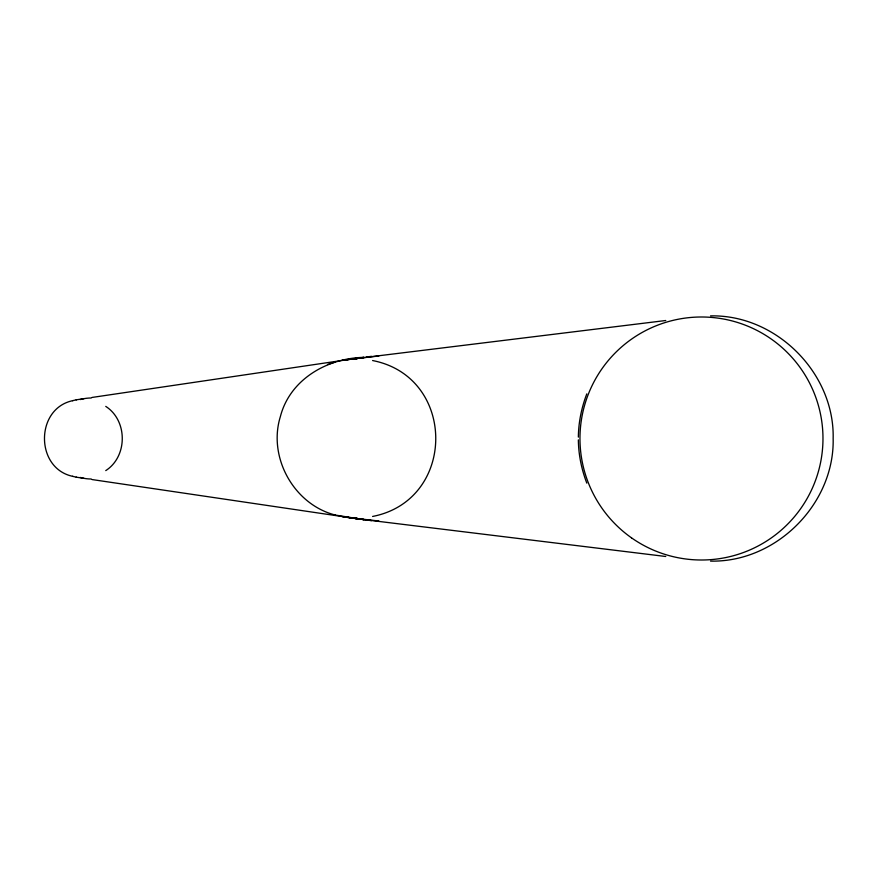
<?xml version="1.0" encoding="UTF-8"?>
<svg xmlns="http://www.w3.org/2000/svg" width="877" height="877" viewBox="0 0 877 877"><rect width="100%" height="100%" fill="white"/><g stroke="black" fill="none" stroke-linecap="round" stroke-linejoin="round"><path stroke-width="1.32" d="M578.36 437.141C578.502 422.341 581.528 407.662 586.812 393.861M105.755 470.609C127.768 456.446 127.768 420.554 105.755 406.391M359.91 358.298L363.867 357.367C327.274 358.057 289.903 379.39 280.366 416.608C267.715 457.257 293.894 504.45 335.2 515.018M335.2 361.982L327.581 364.514M72.528 400.679L76.584 399.769M372.593 516.454C456.807 500.109 456.807 376.891 372.593 360.546M346.601 359.855L363.867 357.367M350.296 359.263L92.041 397.445M351.896 359.022L350.362 359.252L665.742 320.511M76.189 399.824L83.929 398.673M355.141 358.55L362.596 357.586M72.912 400.625C35.003 408.419 35.003 468.581 72.912 476.375M366.575 357.016L371.464 356.325M357.586 358.244L342.392 360.25M351.743 359.066L378.875 355.996M360.962 357.827L349.945 359.23M352.773 358.846L349.726 359.252L357.092 358.912M361.938 357.652L360.337 357.86L362.212 357.63M710.545 561.105C776.057 562.606 834.652 504.012 833.15 438.5C834.652 372.988 776.057 314.394 710.545 315.895M357.092 518.088L350.241 517.825M378.875 521.004L349.945 517.77M363.56 519.546L665.742 556.489M358.43 518.899L353.245 518.175M361.554 519.294L364.043 519.601M362.212 519.37L351.238 517.956M360.337 519.14L361.938 519.348M363.352 519.557L359.91 518.702M371.464 520.675L355.108 518.384M342.392 516.75L352.773 518.154M351.743 517.934L362.596 519.414L350.362 517.748L351.896 517.978M362.398 519.425L359.044 518.954M354.582 518.362L92.041 479.555M76.189 477.176L83.929 478.327M363.758 519.601L334.981 515.007M346.601 517.145L350.296 517.737M72.528 476.321L76.584 477.241M586.812 483.139C581.528 469.338 578.502 454.659 578.36 439.859M91.307 479.006A40.506 40.506 0 0 1 80.158 477.439M80.158 399.561A40.506 40.506 0 0 1 91.307 397.994M631.506 537.842A121.508 121.508 0 0 0 822.483 449.419A121.508 121.508 0 0 0 650.416 328.239A121.508 121.508 0 0 0 631.506 537.842"/></g></svg>
